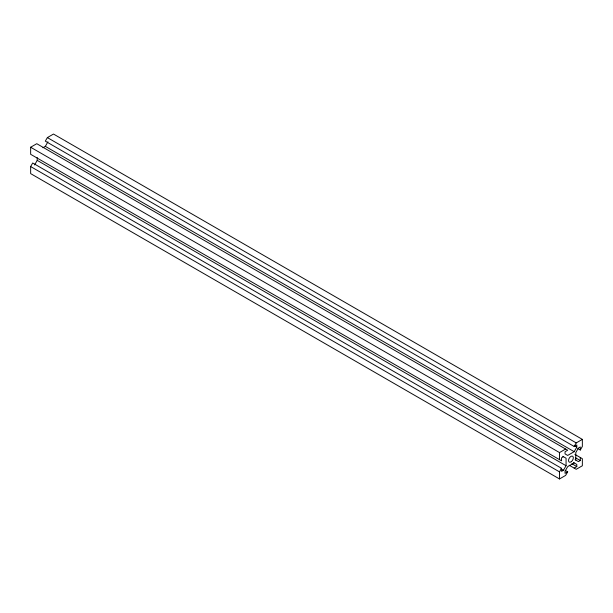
<?xml version="1.0" encoding="UTF-8"?>
<svg xmlns="http://www.w3.org/2000/svg" width="613" height="613" viewBox="0 0 613 613"><rect width="100%" height="100%" fill="white"/><g stroke="black" fill="none" stroke-linecap="round" stroke-linejoin="round"><path stroke-width="0.92" d="M565.194 470.416L567.684 471.857L565.63 475.412L559.508 478.952L30.65 173.617L30.65 166.552L32.704 162.989L561.562 468.317L561.562 471.359L563.431 470.278L566.067 465.719L566.067 458.225L562.749 456.31M577.806 448.578L580.296 450.011L582.35 446.448L582.35 439.383L53.492 134.048L47.37 137.588L45.316 141.143L574.174 446.479L576.802 444.954L576.802 447.122L574.174 451.681L567.684 455.428L565.048 453.904L565.048 451.743L567.684 450.226L36.772 143.703L30.65 147.243L30.65 154.307L561.562 460.83L561.562 457.788L563.431 456.708M34.581 164.951L37.217 160.384L37.217 157.579M42.887 147.756L45.316 146.354L47.952 141.787M559.508 478.952L559.508 471.88L561.562 468.317M574.174 446.479L576.228 442.915L582.35 439.383M30.65 147.243L559.508 452.57L565.63 449.038M574.174 462.907L567.684 466.646L565.048 471.213L565.048 473.374L567.684 471.857M580.296 457.505L580.296 460.547L578.419 461.627L575.101 459.712M574.174 468.11L576.802 466.585L576.802 464.424L573.492 462.509M47.37 137.588L576.228 442.915M574.32 445.682L576.802 447.122M45.316 146.354L574.174 451.681M574.887 454.386L582.35 458.693L582.35 465.757L576.228 469.297L569.201 465.236M575.323 457.673L580.296 460.547M571.829 463.719L576.802 466.585M37.217 160.384L566.067 465.719M560.949 468.845L563.431 470.278M30.65 166.552L559.508 471.88M580.296 450.011L580.296 446.969L578.419 448.049L575.783 452.616L575.783 460.102M559.508 452.57L559.508 459.643M571.331 461.666A3.394 1.962 -60 0 0 572.78 456.333A3.394 1.962 -60 0 0 568.68 459.497A3.394 1.962 -60 0 0 571.331 461.666"/></g></svg>
